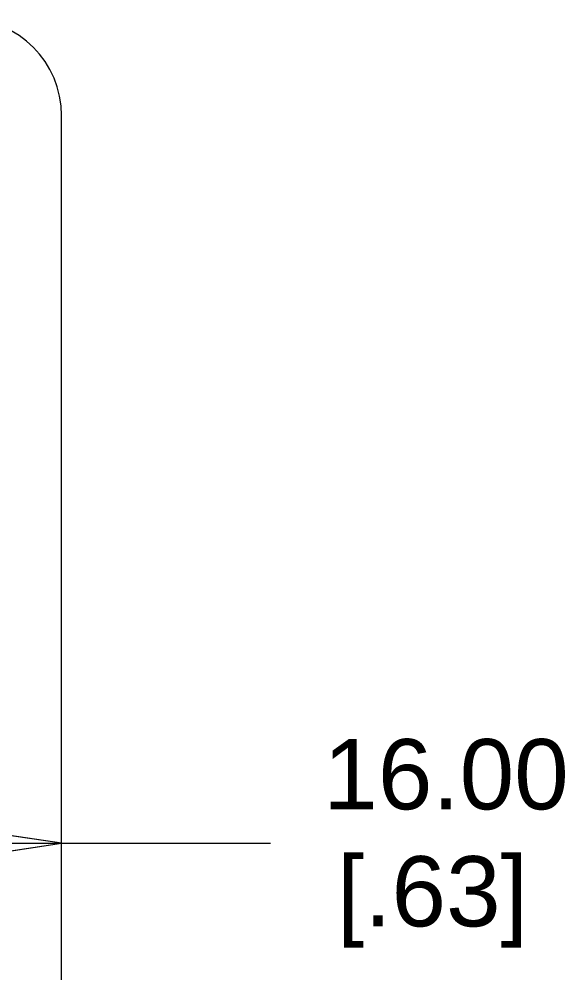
# Model space of a CAD drawing. Header units: millimetres. Extents: x 14 to 415, y 15 to 319.
# Drawn here: x 251.55 to 275.48, y 52.88 to 94.67 of the extents above; entities that cross this region are included whole.
import ezdxf

# ---------------------------------------------------------------- set-up
doc = ezdxf.new("R2010")
doc.units = ezdxf.units.MM
doc.header["$LTSCALE"] = 1.538462
doc.layers.add('Dimension (ANSI)', color=7, linetype='Continuous', lineweight=9)
doc.layers.add('Visible (ANSI)', color=7, linetype='Continuous', lineweight=9)
doc.styles.add('Note Text (ANSI)', font='arial.ttf')
doc.dimstyles.new('Default - mm (ANSI)', dxfattribs={"dimscale": 1.538462, "dimtxt": 2, "dimasz": 2, "dimexe": 3.175, "dimexo": 1, "dimgap": 0.8, "dimtad": 0, "dimtih": 1, "dimtoh": 1, "dimrnd": 1e-08, "dimzin": 4, "dimdsep": 46, "dimtxsty": 'Note Text (ANSI)', "dimblk": 'Filled-1', "dimcen": 0.09, "dimdle": 10, "dimclrd": 256, "dimclre": 256, "dimclrt": 256, "dimadec": 1, "dimazin": 0, "dimtfac": 1.524, "dimtofl": 0, "dimtmove": 0, "dimatfit": 3, "dimfxl": 1, "dimtolj": 1, "dimtzin": 0, "dimlwd": -1, "dimlwe": -1, "dimarcsym": 0})

# ---------------------------------------------------------------- blocks, each defined once
blk = doc.blocks.new('Filled-1')
at = {"color": 0}
for p, q in [((0, 0), (-1, 0.15)), ((-1, 0.15), (-1, -0.15)), ((-1, 0), (0, 0)), ((-1, -0.15), (0, 0))]:
    blk.add_line(p, q, dxfattribs=at)
at = {"color": 0, "flags": 128}
blk.add_lwpolyline([(-1, -0.15), (0, 0), (-1, 0.15), (-1, -0.15)], dxfattribs=at)
at = {"color": 0}
blk.add_solid([(-1, -0.15), (0, 0), (-1, 0.15), (-1, -0.15)], dxfattribs=at)
blk = doc.blocks.new('*D26')
at = {"layer": 'Defpoints', "color": 0, "transparency": 16777216}
for p in [(253.42, 58.556), (253.42, 52.359), (239.881, 51.513)]:
    blk.add_point(p, dxfattribs=at)
at = {"layer": 'Dimension (ANSI)', "transparency": 16777216}
for p, q in [((239.881, 53.052), (239.881, 63.441)), ((242.958, 58.556), (250.343, 58.556)), ((253.42, 58.556), (262.567, 58.556))]:
    blk.add_line(p, q, dxfattribs=at)
at = {"layer": 'Dimension (ANSI)', "transparency": 16777216, "xscale": 3.076923076923077, "yscale": 3.076923076923077, "zscale": 3.076923076923077, "rotation": 180}
blk.add_blockref('Filled-1', (239.881, 58.556), dxfattribs=at)
at = {"layer": 'Dimension (ANSI)', "transparency": 16777216, "xscale": 3.076923076923077, "yscale": 3.076923076923077, "zscale": 3.076923076923077}
blk.add_blockref('Filled-1', (253.42, 58.556), dxfattribs=at)
at = {"layer": 'Dimension (ANSI)', "transparency": 16777216, "insert": (269.67, 58.556), "char_height": 3.0769, "attachment_point": 5, "style": 'Note Text (ANSI)'}
blk.add_mtext('\\A1; 16.00\\P[.63]', dxfattribs=at)

msp = doc.modelspace()

# ---------------------------------------------------------------- linework, layer by layer
at = {"layer": 'Visible (ANSI)'}
msp.add_line((253.4196, 52.3586), (253.4196, 90.4369), dxfattribs=at)
msp.add_ellipse((249.1882, 90.4356), major_axis=(2.9925, 2.9925), ratio=0.9996955, start_param=5.4979394, end_param=7.0684312, dxfattribs=at)

# ---------------------------------------------------------------- dimensions: what is measured, and where the dimension line sits
at = {"layer": 'Dimension (ANSI)'}
dim = msp.add_linear_dim(base=(253.4196, 58.5562), p1=(239.8811, 51.5131), p2=(253.4196, 52.3586), angle=180, text=' <>\\X[.63]', dimstyle='Default - mm (ANSI)', override={"dimtih": 0, "dimtoh": 0, "dimdec": 2, "dimlfac": 1.181818, "dimpost": '\\X', "dimse2": 1, "dimtp": 0, "dimtm": 0, "dimtdec": 2, "dimatfit": 2}, dxfattribs=at)
dim.commit()
dim.dimension.update_dxf_attribs({"geometry": '*D26', "text_midpoint": (269.6703, 58.5562), "dimtype": 160})

doc.saveas('drawing.dxf')
